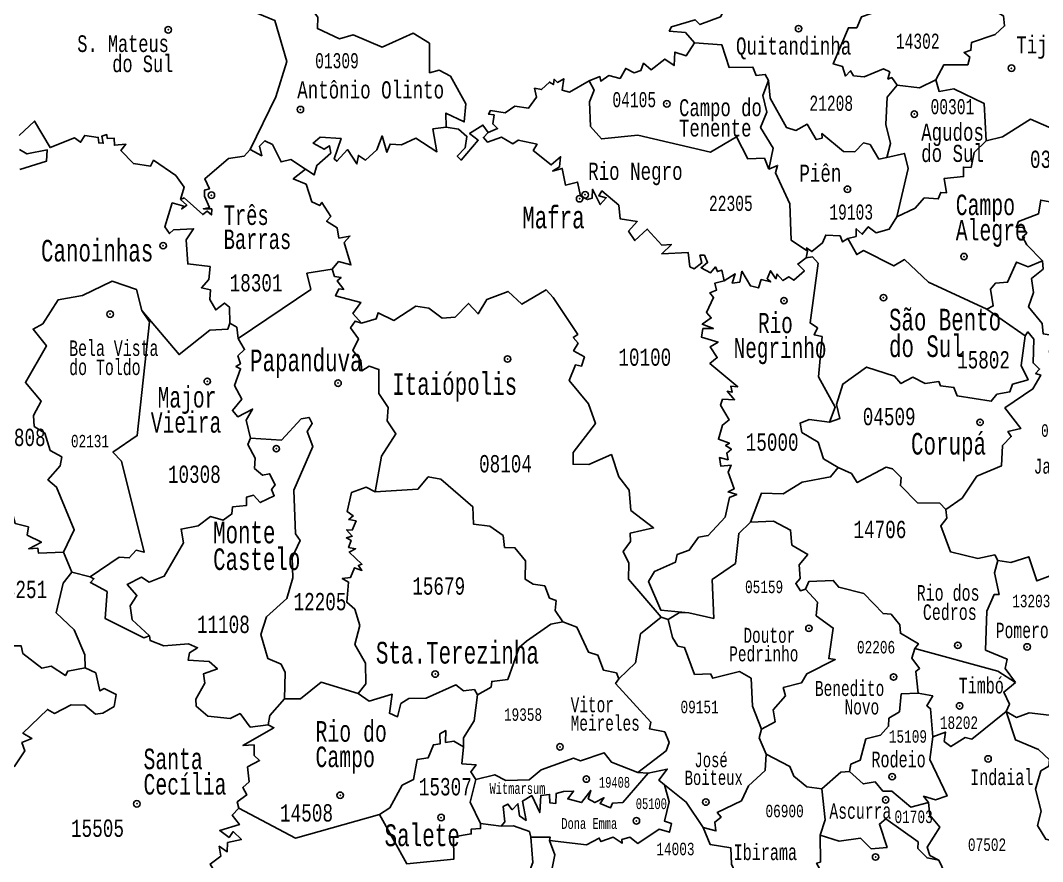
# Model space of a CAD drawing. Header units: millimetres. Extents: x 9851 to 10267, y 23387 to 23778.
# Drawn here: x 10084.85 to 10099.2, y 23454.37 to 23466.18 of the extents above; entities that cross this region are included whole.
import ezdxf
from ezdxf.enums import TextEntityAlignment as Align

# ---------------------------------------------------------------- set-up
doc = ezdxf.new("R2010")
doc.units = ezdxf.units.MM
doc.layers.add('3', color=7, linetype='Continuous')
doc.styles.add('MONOTXT', font='MONOTXT', dxfattribs={"height": 0.2})

# ---------------------------------------------------------------- blocks, each defined once
blk = doc.blocks.new('SEDE')
at = {"layer": '3', "color": 7, "linetype": 'Continuous'}
blk.add_circle((0, 0), 0.00451, dxfattribs=at)

msp = doc.modelspace()

# ---------------------------------------------------------------- linework, layer by layer
at = {"color": 7, "linetype": 'Continuous'}
for p, q in [((10095.882, 23462.851), (10095.897, 23462.946)), ((10098.956, 23461.755), (10098.418, 23462.128)), ((10085.454, 23458.716), (10085.57, 23458.436)), ((10085.57, 23458.436), (10085.828, 23458.374)), ((10093.847, 23457.804), (10093.945, 23457.773)), ((10093.515, 23455.626), (10093.664, 23455.615)), ((10091.308, 23454.911), (10091.597, 23454.869))]:
    msp.add_line(p, q, dxfattribs=at)
for points in [[(10094.315, 23465.867), (10094.186, 23466.013), (10093.959, 23466.033), (10093.991, 23466.094), (10094.323, 23466.194), (10094.388, 23466.125), (10094.678, 23466.236), (10094.734, 23466.34), (10094.996, 23466.335), (10095.071, 23466.405), (10095.294, 23466.333), (10095.565, 23466.735)], [(10088.454, 23466.563), (10088.631, 23466.622), (10088.782, 23466.557), (10089.026, 23466.228), (10089.019, 23466.069), (10089.326, 23465.926), (10089.522, 23465.982), (10089.928, 23465.809), (10090.363, 23466.003), (10090.592, 23465.862), (10090.594, 23465.449), (10090.728, 23465.485), (10090.888, 23465.399), (10091.104, 23465.013), (10091.08, 23464.759), (10090.823, 23464.883), (10090.824, 23464.685)], [(10097.703, 23465.35), (10097.815, 23465.561), (10098.15, 23465.561), (10098.18, 23465.67), (10098.098, 23465.732), (10098.194, 23465.766), (10098.204, 23465.874), (10098.533, 23465.988), (10098.667, 23466.106), (10098.65, 23466.247), (10098.579, 23466.287), (10098.678, 23466.37), (10098.682, 23466.542)], [(10088.075, 23464.371), (10088.433, 23465.111), (10088.588, 23465.608), (10088.422, 23466.181), (10088.182, 23466.279), (10088.124, 23466.4)], [(10096.789, 23466.365), (10096.791, 23466.282), (10096.657, 23466.232), (10096.59, 23466.078), (10096.474, 23466.08), (10096.261, 23465.574), (10096.39, 23465.539), (10096.435, 23465.403), (10096.501, 23465.478), (10096.546, 23465.406), (10096.693, 23465.39), (10096.968, 23465.506), (10097.053, 23465.464), (10097.029, 23465.361), (10097.082, 23465.38), (10097.157, 23465.274)], [(10092.835, 23465.336), (10092.985, 23465.395), (10092.999, 23465.329), (10093.11, 23465.41), (10093.267, 23465.369), (10093.347, 23465.51), (10093.465, 23465.449), (10093.561, 23465.481), (10093.597, 23465.582), (10093.706, 23465.492), (10093.894, 23465.642), (10094.026, 23465.549), (10094.038, 23465.739), (10094.194, 23465.685), (10094.315, 23465.867)], [(10094.315, 23465.867), (10094.695, 23465.841), (10094.801, 23465.521), (10095.132, 23465.527), (10095.177, 23465.412), (10095.307, 23465.425), (10095.353, 23465.339)], [(10091.414, 23464.61), (10091.547, 23464.664), (10091.48, 23464.731), (10091.499, 23464.858), (10091.421, 23464.866), (10091.449, 23464.919), (10091.653, 23464.888), (10091.79, 23464.982), (10091.984, 23464.954), (10092.095, 23465.108), (10092.068, 23465.232), (10092.164, 23465.212), (10092.275, 23465.319), (10092.331, 23465.282), (10092.341, 23465.358), (10092.388, 23465.314), (10092.476, 23465.364), (10092.454, 23465.206), (10092.558, 23465.176), (10092.835, 23465.336)], [(10095.358, 23464.093), (10095.419, 23464.391), (10095.24, 23464.678), (10095.328, 23464.894), (10095.273, 23465.131), (10095.353, 23465.339)], [(10095.353, 23465.339), (10095.373, 23465.094), (10095.603, 23464.68), (10095.737, 23464.64), (10095.895, 23464.725), (10096.021, 23464.51), (10096.103, 23464.531), (10096.102, 23464.594), (10096.404, 23464.342), (10096.565, 23464.339), (10096.686, 23464.464), (10096.778, 23464.44), (10096.903, 23464.237), (10097.013, 23464.259)], [(10097.157, 23465.274), (10097.47, 23465.238), (10097.703, 23465.35)], [(10097.703, 23465.35), (10097.746, 23465.188), (10097.955, 23465.224), (10098.381, 23465.017), (10098.407, 23464.495)], [(10092.835, 23465.336), (10092.906, 23465.205), (10092.84, 23465.039), (10092.854, 23464.692), (10093.006, 23464.521), (10093.516, 23464.571), (10094.539, 23464.333), (10094.904, 23464.549), (10095.061, 23464.241), (10095.294, 23464.249), (10095.358, 23464.093)], [(10097.157, 23465.274), (10097.018, 23465.104), (10096.998, 23464.723), (10097.063, 23464.454), (10097.013, 23464.259)], [(10098.407, 23464.495), (10098.638, 23464.548), (10099.029, 23464.797), (10099.362, 23464.651), (10099.508, 23464.835), (10099.618, 23464.754), (10099.686, 23464.801), (10099.76, 23464.703), (10100.064, 23464.806), (10100.071, 23464.703), (10100.202, 23464.601), (10100.285, 23464.615), (10100.335, 23464.763), (10100.684, 23464.653), (10100.914, 23464.753), (10100.961, 23464.9), (10101.065, 23464.927)], [(10084.831, 23464.57), (10085.048, 23464.771), (10085.265, 23464.398), (10085.608, 23464.534), (10085.692, 23464.473), (10085.751, 23464.569), (10085.941, 23464.541), (10085.948, 23464.463), (10086.011, 23464.46), (10085.992, 23464.559), (10086.06, 23464.582), (10086.068, 23464.527), (10086.165, 23464.53), (10086.168, 23464.43), (10086.329, 23464.444), (10086.26, 23464.358), (10086.435, 23464.173), (10086.676, 23464.139), (10086.719, 23464.221), (10087.029, 23464.006), (10087.148, 23463.844), (10087.094, 23463.671)], [(10088.853, 23464.097), (10088.972, 23464.014), (10089.012, 23464.148), (10089.205, 23464.32), (10089.186, 23464.424), (10089.111, 23464.374), (10088.958, 23464.461), (10089.057, 23464.545), (10089.35, 23464.528), (10089.255, 23464.24), (10089.293, 23464.207), (10089.44, 23464.37), (10089.572, 23464.168), (10089.595, 23464.288), (10089.694, 23464.222), (10089.852, 23464.367), (10089.926, 23464.562), (10089.995, 23464.333), (10090.038, 23464.447), (10090.201, 23464.435), (10090.401, 23464.529), (10090.697, 23464.341), (10090.641, 23464.661), (10090.824, 23464.685)], [(10090.824, 23464.685), (10090.998, 23464.658), (10091.117, 23464.556), (10091.091, 23464.394), (10090.981, 23464.278), (10091.036, 23464.22), (10091.276, 23464.502), (10091.155, 23464.595), (10091.341, 23464.715), (10091.414, 23464.61)], [(10088.075, 23464.371), (10088.237, 23464.284), (10088.205, 23464.418), (10088.281, 23464.494), (10088.386, 23464.443), (10088.508, 23464.197), (10088.645, 23464.231), (10088.853, 23464.097)], [(10091.414, 23464.61), (10091.35, 23464.542), (10091.404, 23464.476), (10091.604, 23464.546), (10091.761, 23464.451), (10091.839, 23464.503), (10092.102, 23464.446), (10092.049, 23464.359), (10092.298, 23464.156), (10092.432, 23464.27), (10092.419, 23464.126), (10092.32, 23464.068), (10092.456, 23464.106), (10092.501, 23463.871), (10092.672, 23463.915), (10092.711, 23463.72), (10092.81, 23463.668), (10092.875, 23463.686), (10092.881, 23463.813), (10092.99, 23463.599), (10093.073, 23463.693), (10092.969, 23463.723), (10093.012, 23463.789), (10093.252, 23463.588), (10093.271, 23463.397), (10093.508, 23463.36), (10093.387, 23463.226), (10093.475, 23463.093), (10093.65, 23463.253), (10093.853, 23463.029), (10093.989, 23463.038), (10093.852, 23462.907), (10094.225, 23462.925), (10094.248, 23462.725), (10094.308, 23462.698), (10094.416, 23462.779), (10094.388, 23462.887), (10094.453, 23462.887), (10094.497, 23462.784), (10094.404, 23462.711), (10094.538, 23462.64), (10094.609, 23462.723), (10094.635, 23462.658), (10094.695, 23462.679), (10094.727, 23462.528)], [(10097.154, 23463.427), (10097.409, 23463.546), (10097.538, 23463.693), (10097.734, 23463.678), (10097.771, 23463.768), (10097.852, 23463.764), (10097.817, 23463.964), (10098.09, 23463.992), (10098.088, 23464.124), (10098.195, 23464.12), (10098.238, 23464.327), (10098.407, 23464.495)], [(10084.839, 23464.09), (10085.215, 23464.208), (10085.226, 23464.366), (10084.94, 23464.309), (10084.833, 23464.371)], [(10087.094, 23463.671), (10087.146, 23463.692), (10087.408, 23463.457), (10087.469, 23463.506), (10087.531, 23463.452), (10087.535, 23463.537), (10087.417, 23463.54), (10087.504, 23463.559), (10087.432, 23463.714), (10087.435, 23463.801), (10087.501, 23463.82), (10087.436, 23463.96), (10087.768, 23464.243), (10087.988, 23464.279), (10088.075, 23464.371)], [(10097.154, 23463.427), (10097.312, 23464.107), (10097.26, 23464.316), (10097.013, 23464.259)], [(10088.853, 23464.097), (10088.68, 23463.959), (10088.86, 23463.884), (10088.942, 23463.636), (10089.05, 23463.584), (10089.081, 23463.629), (10089.206, 23463.433), (10089.148, 23463.364), (10089.294, 23463.274), (10089.32, 23463.128), (10089.474, 23463.157), (10089.394, 23463.067), (10089.489, 23462.75), (10089.315, 23462.797), (10089.224, 23462.691)], [(10095.897, 23462.946), (10095.672, 23463.098), (10095.653, 23463.609), (10095.448, 23464.043), (10095.48, 23464.147), (10095.358, 23464.093)], [(10099.197, 23462.809), (10098.978, 23463.033), (10098.916, 23463.144), (10098.978, 23463.199), (10098.922, 23463.279), (10098.83, 23463.276), (10098.86, 23463.359), (10099.143, 23463.468), (10099.174, 23463.662), (10099.354, 23463.625), (10099.433, 23463.788), (10099.858, 23463.903), (10100.017, 23464.057), (10100.181, 23464.041)], [(10087.788, 23461.931), (10087.783, 23462.16), (10087.713, 23462.216), (10087.591, 23462.12), (10087.506, 23462.266), (10087.518, 23462.399), (10087.39, 23462.431), (10087.494, 23462.548), (10087.511, 23462.727), (10087.197, 23462.766), (10087.176, 23463.103), (10087.279, 23463.259), (10086.998, 23463.244), (10086.94, 23463.19), (10086.875, 23463.285), (10086.98, 23463.622), (10087.142, 23463.576), (10087.114, 23463.537), (10087.183, 23463.588), (10087.094, 23463.671)], [(10096.466, 23463.122), (10096.581, 23463.151), (10096.583, 23463.258), (10096.669, 23463.182), (10096.753, 23463.286), (10096.863, 23463.201), (10097.047, 23463.252), (10097.154, 23463.427)], [(10095.897, 23462.946), (10095.887, 23462.992), (10095.962, 23462.938), (10096.11, 23463.061), (10096.156, 23463.17), (10096.356, 23463.161), (10096.391, 23463.074), (10096.466, 23463.122)], [(10096.466, 23463.122), (10096.59, 23462.895), (10096.686, 23462.953), (10097.111, 23462.737), (10097.263, 23462.827), (10097.596, 23462.51), (10098.418, 23462.128)], [(10094.727, 23462.528), (10094.885, 23462.625), (10094.842, 23462.493), (10094.948, 23462.51), (10094.978, 23462.661), (10095.098, 23462.456), (10095.212, 23462.428), (10095.25, 23462.545), (10095.384, 23462.512), (10095.333, 23462.556), (10095.38, 23462.669), (10095.456, 23462.557), (10095.473, 23462.623), (10095.554, 23462.531), (10095.637, 23462.586), (10095.709, 23462.535), (10095.856, 23462.669), (10095.762, 23462.762), (10095.882, 23462.851)], [(10095.882, 23462.851), (10095.971, 23462.863), (10096.05, 23462.775), (10095.936, 23461.936), (10096.041, 23461.866), (10095.994, 23461.769), (10096.105, 23461.744), (10096.055, 23461.178), (10096.288, 23460.753), (10096.207, 23460.543)], [(10098.418, 23462.128), (10098.507, 23462.175), (10098.467, 23462.412), (10098.538, 23462.494), (10098.708, 23462.507), (10098.833, 23462.791), (10098.996, 23462.725), (10099.197, 23462.809)], [(10099.197, 23462.809), (10099.206, 23462.693), (10099.045, 23462.562), (10099.072, 23462.362), (10099.003, 23462.162), (10099.192, 23461.928), (10099.206, 23461.785), (10099.321, 23461.763), (10099.297, 23461.525), (10099.645, 23461.09)], [(10087.907, 23461.718), (10088.924, 23462.408), (10088.87, 23462.634), (10089.224, 23462.691)], [(10089.224, 23462.691), (10089.26, 23462.59), (10089.351, 23462.573), (10089.297, 23462.529), (10089.388, 23462.406), (10089.32, 23462.414), (10089.273, 23462.318), (10089.626, 23462.225), (10089.517, 23462.068), (10089.637, 23461.933)], [(10085.454, 23458.716), (10085.603, 23459.034), (10085.357, 23459.631), (10085.234, 23459.736), (10085.408, 23459.928), (10085.432, 23460.056), (10085.268, 23460.146), (10085.192, 23460.39), (10085.04, 23460.484), (10085.03, 23460.635), (10085.14, 23460.837), (10084.918, 23461.101), (10085.213, 23461.614), (10085.027, 23461.849), (10085.162, 23461.926), (10085.38, 23462.261), (10085.72, 23462.321), (10086.137, 23462.522), (10086.477, 23462.407), (10086.551, 23462.109)], [(10094.727, 23462.528), (10094.598, 23462.493), (10094.621, 23462.395), (10094.53, 23462.36), (10094.581, 23462.292), (10094.483, 23462.084), (10094.547, 23462.006), (10094.422, 23461.917), (10094.578, 23461.858), (10094.43, 23461.857), (10094.413, 23461.736), (10094.644, 23461.668), (10094.532, 23461.6), (10094.633, 23461.45), (10094.529, 23461.368), (10094.92, 23461.041), (10094.823, 23461.049), (10094.84, 23460.963), (10094.773, 23460.978), (10094.875, 23460.857), (10094.706, 23460.864), (10094.679, 23460.781), (10094.799, 23460.575), (10094.707, 23460.503), (10094.648, 23460.303), (10094.804, 23460.247), (10094.749, 23460.215), (10094.83, 23460.164), (10094.766, 23460.109), (10094.785, 23460.015), (10094.664, 23460.045), (10094.684, 23459.925), (10094.826, 23459.941), (10094.787, 23459.843), (10094.869, 23459.605), (10094.785, 23459.563), (10094.905, 23459.527), (10094.806, 23459.486), (10094.743, 23459.209), (10094.505, 23458.951), (10094.369, 23458.927), (10094.24, 23458.748), (10094.071, 23458.686), (10094.045, 23458.577), (10093.749, 23458.445), (10093.668, 23458.308), (10093.838, 23457.905), (10094.231, 23457.866)], [(10089.637, 23461.933), (10089.844, 23461.995), (10089.871, 23462.08), (10090.093, 23461.972), (10090.401, 23462.17), (10090.581, 23462.145), (10090.772, 23462.003), (10090.95, 23462.018), (10091.139, 23462.211), (10091.275, 23462.063), (10091.399, 23462.266), (10091.695, 23462.378), (10091.889, 23462.199), (10092.228, 23462.4), (10092.327, 23462.292), (10092.674, 23461.776), (10092.611, 23461.73), (10092.679, 23461.653), (10092.615, 23461.546), (10092.767, 23461.459), (10092.728, 23461.33), (10092.641, 23461.346), (10092.555, 23461.13), (10092.826, 23460.801), (10092.922, 23460.525), (10092.608, 23460.117), (10092.607, 23459.952), (10092.828, 23459.947), (10093.147, 23460.088), (10093.252, 23459.778), (10093.394, 23459.59), (10093.419, 23459.305), (10093.738, 23459.058), (10093.408, 23458.984), (10093.414, 23458.869), (10093.312, 23458.727), (10093.391, 23458.562), (10093.387, 23458.338), (10093.847, 23457.804)], [(10086.551, 23462.109), (10086.66, 23461.951), (10086.489, 23460.355), (10086.146, 23460.121), (10086.266, 23459.995), (10086.585, 23458.716), (10086.475, 23458.744), (10086.376, 23458.638), (10086.234, 23458.649), (10085.828, 23458.374)], [(10086.551, 23462.109), (10087.077, 23461.491), (10087.508, 23461.834), (10087.76, 23461.847), (10087.788, 23461.931)], [(10087.788, 23461.931), (10087.887, 23461.876), (10087.907, 23461.718)], [(10089.831, 23459.563), (10089.92, 23460.067), (10090.12, 23460.381), (10089.999, 23460.564), (10090.013, 23460.751), (10089.879, 23460.944), (10089.882, 23461.283), (10089.743, 23461.329), (10089.643, 23461.263), (10089.63, 23461.41), (10089.516, 23461.548), (10089.595, 23461.711), (10089.483, 23461.868), (10089.547, 23461.963), (10089.637, 23461.933)], [(10098.956, 23461.755), (10098.897, 23461.337), (10098.997, 23461.139), (10098.779, 23461.076), (10098.739, 23460.969), (10098.558, 23460.937), (10098.479, 23460.838), (10098.003, 23460.913), (10097.955, 23461.031), (10097.765, 23461.055), (10097.745, 23461.114), (10097.552, 23461.088), (10097.378, 23461.173), (10097.21, 23461.086), (10097.123, 23461.188), (10096.73, 23461.317), (10096.394, 23461.078), (10096.308, 23460.789), (10096.354, 23460.595), (10096.207, 23460.543)], [(10097.841, 23459.318), (10098.072, 23459.478), (10098.279, 23459.783), (10098.622, 23459.929), (10098.635, 23460.215), (10098.76, 23460.341), (10098.713, 23460.412), (10098.894, 23460.454), (10098.672, 23460.743), (10099.064, 23461.01), (10099.174, 23461.205), (10099.101, 23461.228), (10099.157, 23461.288), (10099.067, 23461.376), (10099.075, 23461.71), (10098.994, 23461.811), (10098.956, 23461.755)], [(10087.907, 23461.718), (10087.995, 23461.563), (10087.903, 23461.473), (10087.936, 23461.363), (10087.873, 23461.326), (10087.94, 23461.294), (10087.855, 23461.056), (10087.956, 23460.866), (10087.825, 23460.705), (10087.899, 23460.619), (10088.107, 23460.726), (10088.016, 23460.57), (10088.078, 23460.321)], [(10088.078, 23460.321), (10088.513, 23460.289), (10088.79, 23460.589), (10088.901, 23460.611), (10088.946, 23460.526), (10088.874, 23460.414), (10088.952, 23460.202), (10088.687, 23459.59), (10088.711, 23458.975), (10088.775, 23458.881), (10088.665, 23458.641), (10088.675, 23458.357), (10088.588, 23458.068), (10088.303, 23457.808), (10088.223, 23457.561), (10088.32, 23457.223), (10088.508, 23457.148), (10088.565, 23457.028), (10088.555, 23456.658)], [(10096.331, 23459.908), (10096.125, 23460.029), (10096.051, 23460.262), (10095.821, 23460.4), (10095.795, 23460.531), (10095.923, 23460.581), (10096.207, 23460.543)], [(10088.078, 23460.321), (10088.041, 23460.23), (10088.145, 23460.037), (10088.135, 23459.895), (10088.249, 23459.797), (10088.347, 23459.82), (10088.427, 23459.664), (10088.375, 23459.596), (10088.412, 23459.51), (10088.216, 23459.414), (10088.119, 23459.517), (10088.022, 23459.489), (10088.024, 23459.375), (10087.827, 23459.353), (10087.817, 23459.256), (10087.697, 23459.167), (10087.515, 23459.218), (10087.345, 23459.086), (10087.105, 23459.043), (10087.137, 23458.85), (10086.867, 23458.382), (10086.655, 23458.298), (10086.548, 23458.367), (10086.346, 23458.263), (10086.484, 23458.108), (10086.387, 23457.965), (10086.418, 23457.767), (10086.662, 23457.544)], [(10083.666, 23459.922), (10083.774, 23459.804), (10084.063, 23459.821), (10084.201, 23459.665), (10084.307, 23459.678), (10084.44, 23459.56), (10084.452, 23459.463), (10084.705, 23459.377), (10084.776, 23459.121), (10084.96, 23459.072), (10084.945, 23458.959), (10085.143, 23458.857), (10084.964, 23458.766), (10085.095, 23458.773), (10085.102, 23458.705), (10085.454, 23458.716)], [(10095.101, 23459.139), (10095.255, 23459.547), (10095.558, 23459.539), (10095.826, 23459.702), (10096.223, 23459.774), (10096.331, 23459.908)], [(10096.331, 23459.908), (10096.517, 23459.824), (10096.598, 23459.695), (10097.002, 23459.912), (10097.094, 23459.886), (10097.214, 23459.766), (10097.203, 23459.652), (10097.444, 23459.411), (10097.755, 23459.407), (10097.841, 23459.318)], [(10089.831, 23459.563), (10090.43, 23459.604), (10090.574, 23459.776), (10090.753, 23459.742), (10091.199, 23459.356), (10091.208, 23459.113), (10091.441, 23459.083), (10091.628, 23458.95), (10091.645, 23458.784), (10091.792, 23458.78), (10091.942, 23458.597), (10091.937, 23458.337), (10092.047, 23458.269), (10092.209, 23458.245), (10092.279, 23458.074), (10092.369, 23458.039), (10092.356, 23457.9), (10092.462, 23457.738)], [(10089.831, 23459.563), (10089.705, 23459.629), (10089.499, 23459.557), (10089.436, 23459.288), (10089.522, 23459.226), (10089.457, 23459.175), (10089.56, 23459.157), (10089.504, 23459.028), (10089.428, 23459.034), (10089.508, 23458.945), (10089.426, 23458.919), (10089.49, 23458.883), (10089.456, 23458.785), (10089.554, 23458.767), (10089.465, 23458.719), (10089.642, 23458.549), (10089.595, 23458.533), (10089.642, 23458.463), (10089.54, 23458.5), (10089.483, 23458.364), (10089.367, 23458.348), (10089.455, 23458.297), (10089.43, 23458.016), (10089.544, 23457.916), (10089.614, 23457.69), (10089.545, 23457.422), (10089.692, 23457.162), (10089.697, 23456.87), (10089.591, 23456.733)], [(10098.574, 23458.601), (10098.528, 23458.679), (10098.291, 23458.63), (10097.905, 23458.725), (10097.771, 23459.086), (10097.856, 23459.196), (10097.841, 23459.318)], [(10094.231, 23457.866), (10094.583, 23457.787), (10094.56, 23458.334), (10094.889, 23458.56), (10094.933, 23458.982), (10095.101, 23459.139)], [(10095.101, 23459.139), (10095.423, 23459.154), (10095.662, 23459.029), (10095.68, 23458.818), (10095.903, 23458.684), (10095.783, 23458.538), (10095.796, 23458.348), (10095.734, 23458.276), (10095.803, 23458.175), (10095.873, 23458.199)], [(10098.82, 23456.89), (10098.674, 23457.087), (10098.703, 23457.214), (10098.399, 23457.344), (10098.418, 23457.891), (10098.518, 23458.122), (10098.589, 23458.124), (10098.524, 23458.43), (10098.574, 23458.601)], [(10098.574, 23458.601), (10098.755, 23458.574), (10099.005, 23458.654), (10099.12, 23458.314), (10099.455, 23458.444)], [(10082.661, 23458.269), (10082.806, 23458.422), (10082.845, 23458.253), (10082.973, 23458.152), (10083.378, 23458.127), (10083.584, 23458.29), (10083.599, 23458.376), (10083.71, 23458.19), (10083.995, 23458.176), (10084.027, 23458.085), (10084.166, 23458.028), (10084.262, 23457.825), (10084.23, 23457.679), (10084.381, 23457.669), (10084.735, 23457.402), (10084.859, 23457.401), (10084.883, 23457.294), (10085.149, 23457.091), (10085.28, 23457.117), (10085.479, 23456.985), (10085.512, 23457.048), (10085.755, 23457.094)], [(10085.755, 23457.094), (10085.754, 23457.275), (10085.605, 23457.629), (10085.352, 23457.866), (10085.45, 23458.284), (10085.57, 23458.436)], [(10085.828, 23458.374), (10085.879, 23458.346), (10085.832, 23458.292), (10086.064, 23458.165), (10086.039, 23457.785), (10086.582, 23457.515), (10086.662, 23457.544)], [(10095.873, 23458.199), (10095.92, 23458.308), (10096.261, 23458.322), (10096.337, 23458.225), (10096.688, 23458.137), (10096.961, 23457.857), (10097.072, 23457.847), (10097.198, 23457.7), (10097.205, 23457.58), (10097.456, 23457.432), (10097.406, 23457.365)], [(10099.455, 23458.444), (10099.424, 23458.268), (10099.53, 23457.943), (10099.448, 23457.888), (10099.437, 23457.714), (10099.548, 23457.696), (10099.559, 23457.577), (10099.653, 23457.575), (10099.616, 23457.451), (10099.698, 23457.382), (10099.48, 23457.266), (10099.559, 23456.874), (10099.477, 23456.724), (10099.475, 23456.472), (10099.61, 23456.394), (10099.011, 23456.461), (10098.832, 23456.399), (10098.687, 23456.48)], [(10095.873, 23458.199), (10096.041, 23458.015), (10096.023, 23457.825), (10096.26, 23457.653), (10096.198, 23457.225), (10096.29, 23457.209), (10095.892, 23457.011), (10095.817, 23456.886), (10095.559, 23456.82), (10095.592, 23456.7), (10095.418, 23456.503), (10095.443, 23456.336), (10095.254, 23456.235)], [(10091.264, 23456.717), (10091.458, 23456.824), (10091.466, 23456.904), (10091.691, 23456.932), (10091.852, 23457.38), (10091.954, 23457.47), (10092.295, 23457.706), (10092.462, 23457.738)], [(10092.462, 23457.738), (10092.661, 23457.667), (10092.823, 23457.316), (10092.956, 23457.273), (10093.033, 23457.063), (10093.217, 23457.025), (10093.252, 23456.939)], [(10093.252, 23456.939), (10093.483, 23457.166), (10093.555, 23457.572), (10093.847, 23457.804)], [(10094.231, 23457.866), (10094.1, 23457.873), (10093.945, 23457.773)], [(10093.945, 23457.773), (10094.005, 23457.521), (10094.081, 23457.399), (10094.174, 23457.379), (10094.313, 23457.003), (10094.537, 23457.012), (10094.568, 23456.948), (10094.945, 23457.041), (10095.11, 23456.948), (10095.128, 23456.556), (10095.254, 23456.235)], [(10086.662, 23457.544), (10086.671, 23457.477), (10086.863, 23457.401), (10087.207, 23457.431), (10087.336, 23457.376), (10087.224, 23457.306), (10087.205, 23457.2), (10087.499, 23457.183), (10087.613, 23457.079), (10087.417, 23457.01), (10087.436, 23456.88), (10087.313, 23456.653), (10087.317, 23456.554), (10087.479, 23456.417), (10087.795, 23456.381), (10087.932, 23456.451), (10088.075, 23456.259), (10088.327, 23456.295)], [(10097.406, 23457.365), (10097.362, 23457.231), (10097.472, 23457.087), (10097.419, 23457.044), (10097.451, 23456.74)], [(10097.406, 23457.365), (10098.57, 23457.047), (10098.82, 23456.89)], [(10084.76, 23455.704), (10084.911, 23455.928), (10084.87, 23456.045), (10085.01, 23456.101), (10084.882, 23456.178), (10085.228, 23456.51), (10085.328, 23456.454), (10085.562, 23456.576), (10085.752, 23456.571), (10085.901, 23456.443), (10086.003, 23456.456), (10086.163, 23456.553), (10086.191, 23456.72), (10086.023, 23456.804), (10085.965, 23456.77), (10085.907, 23457.024), (10085.755, 23457.094)], [(10089.591, 23456.733), (10089.071, 23456.891), (10088.783, 23456.659), (10088.555, 23456.658)], [(10093.252, 23456.939), (10093.204, 23456.873), (10093.7, 23456.333), (10093.679, 23456.238), (10093.896, 23456.194), (10093.955, 23456.048), (10093.917, 23455.93), (10093.515, 23455.626)], [(10098.687, 23456.48), (10098.735, 23456.583), (10098.655, 23456.754), (10098.82, 23456.89)], [(10091.264, 23456.717), (10091.222, 23456.788), (10091.07, 23456.77), (10090.96, 23456.854), (10090.544, 23456.67), (10090.3, 23456.663), (10090.19, 23456.593), (10090.143, 23456.408), (10090.029, 23456.456), (10090.069, 23456.723), (10089.743, 23456.626), (10089.591, 23456.733)], [(10097.451, 23456.74), (10097.216, 23456.727), (10097.189, 23456.478), (10097.042, 23456.386), (10097.037, 23456.274), (10096.924, 23456.15), (10096.72, 23456.097), (10096.637, 23455.796), (10096.51, 23455.742), (10096.487, 23455.638)], [(10097.659, 23456.124), (10097.627, 23456.52), (10097.574, 23456.561), (10097.659, 23456.7), (10097.451, 23456.74)], [(10088.555, 23456.658), (10088.352, 23456.427), (10088.327, 23456.295)], [(10091.07, 23455.987), (10091.07, 23456.113), (10091.22, 23456.351), (10091.264, 23456.717)], [(10098.687, 23456.48), (10098.207, 23456.093), (10098.112, 23456.115), (10097.912, 23455.989), (10097.817, 23456.061), (10097.835, 23456.192), (10097.659, 23456.124)], [(10099.2, 23453.608), (10099.187, 23453.823), (10099.335, 23453.876), (10099.435, 23454.127), (10099.379, 23454.335), (10099.468, 23454.477), (10099.385, 23454.651), (10099.245, 23454.687), (10099.127, 23454.883), (10099.178, 23455.082), (10099.1, 23455.39), (10099.175, 23455.648), (10099.288, 23455.716), (10099.299, 23455.802), (10099.141, 23455.949), (10098.818, 23456.084), (10098.687, 23456.48)], [(10088.327, 23456.295), (10088.408, 23456.253), (10087.972, 23456.005), (10088.13, 23456.011), (10088.132, 23455.863), (10088.206, 23455.794), (10088.037, 23455.703), (10088.059, 23455.493), (10087.969, 23455.415), (10088.025, 23455.309), (10087.892, 23455.214), (10087.915, 23455.124)], [(10091.07, 23455.987), (10090.933, 23456.066), (10090.818, 23456.047), (10090.819, 23456.213), (10090.737, 23456.167), (10090.744, 23456.029), (10090.648, 23456.015), (10090.575, 23455.831), (10090.418, 23455.807), (10090.368, 23455.526), (10090.209, 23455.446), (10090.037, 23455.129), (10089.891, 23455.036)], [(10095.254, 23456.235), (10095.22, 23456.111), (10095.317, 23455.883)], [(10097.597, 23455.205), (10097.53, 23455.291), (10097.697, 23455.242), (10097.859, 23455.295), (10097.618, 23455.808), (10097.659, 23456.124)], [(10091.242, 23455.526), (10091.172, 23455.632), (10091.246, 23455.734), (10091.046, 23455.747), (10091.07, 23455.987)], [(10091.242, 23455.526), (10091.507, 23455.593), (10091.662, 23455.513), (10091.989, 23455.523), (10092.162, 23455.661), (10092.612, 23455.824), (10092.714, 23455.79), (10093.045, 23455.902), (10093.147, 23455.772), (10093.515, 23455.626)], [(10095.317, 23455.883), (10095.303, 23455.652), (10095.072, 23455.436), (10094.972, 23455.225), (10094.632, 23455.063), (10094.685, 23455), (10094.596, 23454.928), (10094.614, 23454.805), (10094.433, 23454.854)], [(10095.317, 23455.883), (10095.652, 23455.711), (10095.707, 23455.571), (10095.89, 23455.423), (10096.102, 23455.397)], [(10093.664, 23455.615), (10093.307, 23455.205), (10093.16, 23455.193), (10093.135, 23455.131), (10092.987, 23455.189), (10093.041, 23455.27), (10092.913, 23455.203), (10092.821, 23455.256), (10092.856, 23455.374), (10092.725, 23455.202), (10092.534, 23455.253), (10092.615, 23455.364), (10092.474, 23455.359), (10092.372, 23455.331), (10092.364, 23455.191), (10092.28, 23455.201), (10092.279, 23455.318), (10092.154, 23455.302), (10092.14, 23455.063), (10092.028, 23455.3), (10091.9, 23455.223), (10091.948, 23454.953), (10091.857, 23455.016), (10091.833, 23455.187), (10091.754, 23455.101), (10091.694, 23455.182), (10091.628, 23455.148), (10091.651, 23454.932), (10091.597, 23454.869)], [(10093.664, 23455.615), (10093.93, 23455.672), (10093.813, 23455.517), (10093.89, 23455.451)], [(10096.102, 23455.397), (10096.368, 23455.63), (10096.487, 23455.638)], [(10096.487, 23455.638), (10096.682, 23455.464), (10096.851, 23455.493), (10096.957, 23455.362), (10097.084, 23455.363), (10097.351, 23455.139), (10097.597, 23455.205)], [(10091.308, 23454.911), (10091.163, 23455.208), (10091.242, 23455.526)], [(10093.89, 23455.451), (10093.959, 23455.211), (10093.89, 23454.942), (10093.991, 23454.908), (10093.96, 23454.785), (10093.818, 23454.827), (10093.516, 23454.628), (10093.407, 23454.715), (10093.293, 23454.686), (10093.296, 23454.632), (10093.173, 23454.716), (10092.999, 23454.655), (10092.975, 23454.705), (10092.798, 23454.608), (10092.276, 23454.671)], [(10094.433, 23454.854), (10094.197, 23455.21), (10093.89, 23455.451)], [(10096.078, 23454.746), (10096.149, 23454.96), (10096.102, 23455.397)], [(10097.597, 23455.205), (10097.618, 23455.027), (10097.756, 23454.858), (10097.581, 23454.578), (10097.615, 23454.461), (10097.745, 23454.395)], [(10087.915, 23455.124), (10087.823, 23455.025), (10087.924, 23454.894), (10087.646, 23454.809), (10087.779, 23454.714), (10087.836, 23454.796), (10087.95, 23454.682), (10087.757, 23454.64), (10087.753, 23454.512), (10087.64, 23454.589), (10087.66, 23454.448), (10087.511, 23454.34), (10087.571, 23454.238), (10087.412, 23454.201), (10087.645, 23454.151), (10087.596, 23454.038)], [(10087.915, 23455.124), (10088.71, 23454.704), (10089.891, 23455.036)], [(10089.891, 23455.036), (10090.274, 23454.342), (10090.934, 23454.41), (10090.93, 23454.722), (10091.177, 23454.763), (10091.175, 23454.829), (10091.308, 23454.839), (10091.308, 23454.911)], [(10091.597, 23454.869), (10091.77, 23454.878), (10091.994, 23454.795), (10092.017, 23454.718)], [(10097.745, 23454.395), (10097.578, 23454.425), (10097.448, 23454.559), (10097.453, 23454.65), (10096.998, 23454.976), (10096.908, 23454.9), (10097.016, 23454.572), (10096.795, 23454.552), (10096.645, 23454.701), (10096.342, 23454.662), (10096.078, 23454.746)], [(10091.392, 23452.642), (10091.602, 23453.349), (10091.665, 23453.286), (10091.669, 23453.393), (10091.746, 23453.43), (10091.737, 23453.293), (10091.875, 23453.36), (10091.794, 23453.704), (10092.045, 23454.363), (10092.017, 23454.718)], [(10092.017, 23454.718), (10092.284, 23454.718), (10092.276, 23454.671)], [(10094.433, 23454.854), (10094.532, 23454.615), (10094.823, 23454.566), (10094.832, 23454.34), (10094.983, 23454.012), (10094.9, 23453.929)], [(10095.798, 23454.006), (10096.171, 23453.8), (10096.192, 23453.969), (10096.044, 23454.129), (10096.1, 23454.216), (10096.026, 23454.351), (10096.08, 23454.367), (10096.078, 23454.746)], [(10092.276, 23454.671), (10092.351, 23454.47), (10092.296, 23454.187), (10092.408, 23453.917), (10092.421, 23453.661), (10092.69, 23453.629), (10092.733, 23453.521), (10092.905, 23453.493), (10092.962, 23453.415), (10093.112, 23453.477), (10093.297, 23453.446), (10093.321, 23453.352), (10093.422, 23453.319)], [(10097.745, 23454.395), (10097.826, 23454.214), (10098.078, 23454.239), (10098.111, 23454.141), (10098.04, 23454.005), (10098.223, 23453.914), (10098.278, 23453.509), (10098.55, 23453.161)]]:
    msp.add_lwpolyline(points, dxfattribs=at)
for p in [(10095.774, 23466.068), (10086.924, 23466.052), (10098.763, 23465.513), (10088.78, 23464.932), (10093.924, 23465.013), (10097.399, 23464.868), (10096.46, 23463.813), (10087.53, 23463.73), (10092.699, 23463.68), (10092.777, 23463.735), (10086.852, 23463.021), (10098.097, 23462.868), (10095.569, 23462.249), (10096.966, 23462.291), (10086.108, 23462.06), (10091.688, 23461.43), (10087.472, 23461.116), (10089.308, 23461.091), (10098.322, 23460.541), (10088.441, 23460.171), (10095.919, 23457.649), (10098.01, 23457.41), (10098.983, 23457.388), (10090.672, 23457.007), (10097.108, 23456.966), (10098.035, 23456.56), (10092.424, 23455.985), (10098.435, 23455.816), (10092.794, 23455.532), (10097.088, 23455.566), (10089.338, 23455.305), (10086.483, 23455.185), (10094.472, 23455.21), (10096.997, 23455.241), (10090.755, 23454.993), (10093.497, 23454.946), (10096.855, 23454.438)]:
    msp.add_point(p, dxfattribs=at)

# ---------------------------------------------------------------- block references
for p, xscale, yscale, zscale, rotation in [((10086.924, 23466.052), 10.0000176340506, 10.0000176340506, 10, 358.6639900686781), ((10095.774, 23466.068), 10, 10, 10, 359.0250489179367), ((10098.763, 23465.513), 10.00001852266411, 10.00001852266411, 10, 359.1363220205521), ((10093.924, 23465.013), 10.00001626762828, 10.00001626762828, 10, 358.9313868916588), ((10088.78, 23464.932), 9.999982710479536, 9.999982710479536, 10, 358.7194953512663), ((10097.399, 23464.868), 10.00001302358069, 10.00001302358069, 10, 359.0701459527252), ((10087.53, 23463.73), 10, 10, 10, 358.6453063757353), ((10092.777, 23463.735), 10.00001753029228, 10.00001753029228, 10, 358.8617381972983), ((10096.46, 23463.813), 10, 10, 10, 359.0138401922148), ((10092.699, 23463.68), 9.999985801772132, 9.999985801772132, 10, 358.8574648580195), ((10086.852, 23463.021), 9.999988092810522, 9.999988092810522, 10, 358.6039379195919), ((10098.097, 23462.868), 9.999983141235255, 9.999983141235255, 10, 359.0642726822036), ((10096.966, 23462.291), 10, 10, 10, 359.0079713629593), ((10095.569, 23462.249), 10, 10, 10, 358.9497981852268), ((10086.108, 23462.06), 10.00001665555649, 10.00001665555649, 10, 358.5543010479698), ((10091.688, 23461.43), 10, 10, 10, 358.7747399297589), ((10087.472, 23461.116), 9.999987094580948, 9.999987094580948, 10, 358.5932623846189), ((10089.308, 23461.091), 10, 10, 10, 358.6693247145923), ((10098.322, 23460.541), 9.999981265989469, 9.999981265989469, 10, 359.0327851491283), ((10088.441, 23460.171), 9.999984936574597, 9.999984936574597, 10, 358.6156803605809), ((10095.919, 23457.649), 10, 10, 10, 358.881483158341), ((10098.01, 23457.41), 10, 10, 10, 358.9644748650555), ((10098.983, 23457.388), 10.00001843712043, 10.00001843712043, 10, 359.0047701921324), ((10090.672, 23457.007), 9.999985667764102, 9.999985667764102, 10, 358.649040603119), ((10097.108, 23456.966), 10.00001076615835, 10.00001076615835, 10, 358.9188442884374), ((10098.035, 23456.56), 10, 10, 10, 358.950331704935), ((10092.424, 23455.985), 10, 10, 10, 358.7034851017741), ((10098.435, 23455.816), 10, 10, 10, 358.9537995874715), ((10097.088, 23455.566), 10, 10, 10, 358.8924252694119), ((10092.794, 23455.532), 10.00001716903552, 10.00001716903552, 10, 358.7106930094138), ((10089.338, 23455.305), 10, 10, 10, 358.5593687268321), ((10086.483, 23455.185), 10, 10, 10, 358.4349964976184), ((10094.472, 23455.21), 10, 10, 10, 358.775540160761), ((10096.997, 23455.241), 10, 10, 10, 358.8828169288479), ((10090.755, 23454.993), 9.999999999999998, 9.999999999999998, 9.999999999999998, 358.6138132713053), ((10093.497, 23454.946), 10, 10, 10, 358.7293706319053), ((10096.855, 23454.438), 10.00001660535785, 10.00001660535785, 10, 358.8620049489243)]:
    msp.add_blockref('SEDE', p, dxfattribs=dict(at, xscale=xscale, yscale=yscale, zscale=zscale, rotation=rotation))

# ---------------------------------------------------------------- texts
at = {"color": 7, "linetype": 'Continuous', "style": 'MONOTXT'}
for s, height, rotation, width, p in [('S. Mateus ', 0.2338, 359.9981, 0.705889, (10087.075, 23465.974)), ('do Sul', 0.2338, 359.9981, 0.705889, (10086.995, 23465.692)), ('Major ', 0.286, 359.9985, 0.66667, (10087.765, 23461.035)), ('Vieira', 0.286, 359.9985, 0.66667, (10087.669, 23460.682)), ('Jaragu%%225 ', 0.20895, 359.9981, 0.666671, (10100.041, 23460.029)), ('Doutor ', 0.2105, 359.998, 0.666675, (10095.85, 23457.656)), ('Pedrinho', 0.2105, 359.998, 0.666675, (10095.772, 23457.396)), ('Benedito ', 0.2108, 359.998, 0.666667, (10097.099, 23456.91)), ('Novo', 0.2108, 359.998, 0.666667, (10096.906, 23456.65))]:
    msp.add_text(s, height=height, rotation=rotation, dxfattribs=dict(at, width=width)).set_placement(p, align=Align.TOP_RIGHT)
for s, height, width, p in [('Quitandinha', 0.24089, 0.705888, (10095.705, 23465.945)), ('Indaial', 0.22, 0.666675, (10098.627, 23455.668))]:
    msp.add_text(s, height=height, dxfattribs=dict(at, width=width)).set_placement(p, align=Align.TOP_CENTER)
for s, height, width, p in [('14302', 0.2126, 0.666662, (10097.447, 23465.892)), ('21208', 0.2127, 0.666662, (10096.233, 23465.021)), ('03303', 0.242, 0.705888, (10099.393, 23464.234)), ('22305', 0.213, 0.666667, (10094.823, 23463.615)), ('19103', 0.213, 0.666662, (10096.513, 23463.493)), ('18301', 0.2424, 0.70589, (10088.157, 23462.5)), ('15802', 0.2426, 0.705886, (10098.371, 23461.419)), ('04509', 0.2428, 0.705882, (10097.046, 23460.622)), ('08906', 0.1748, 0.705877, (10099.446, 23460.426)), ('03808', 0.2429, 0.705881, (10084.831, 23460.33)), ('15000', 0.2429, 0.705884, (10095.403, 23460.264)), ('08104', 0.2429, 0.705885, (10091.659, 23459.96)), ('10308', 0.243, 0.705883, (10087.29, 23459.812)), ('14706', 0.2431, 0.705885, (10096.916, 23459.037)), ('18251', 0.2433, 0.705888, (10084.852, 23458.195)), ('12205', 0.2434, 0.705883, (10089.054, 23458.024)), ('13203', 0.1752, 0.705885, (10099.041, 23458.032)), ('02206', 0.1753, 0.705879, (10096.862, 23457.384)), ('09151', 0.1754, 0.705892, (10094.384, 23456.545)), ('19358', 0.1755, 0.705877, (10091.905, 23456.438)), ('18202', 0.1755, 0.70588, (10098.026, 23456.324)), ('15307', 0.2439, 0.705878, (10090.814, 23455.425)), ('06900', 0.1757, 0.705889, (10095.578, 23455.084)), ('14003', 0.1757, 0.705886, (10094.045, 23454.551))]:
    msp.add_text(s, height=height, dxfattribs=dict(at, width=width)).set_placement(p, align=Align.MIDDLE)
for s, height, width, p in [('Tijucas do Sul', 0.24093, 0.705878, (10098.83, 23465.72)), ('Ant%%244nio Olinto', 0.24108, 0.705878, (10088.735, 23465.088)), ('Rio Negro', 0.2413, 0.70589, (10092.819, 23463.945)), ('02131', 0.1745, 0.7069, (10085.558, 23460.19)), ('Timb%%243', 0.2198, 0.666675, (10098.022, 23456.735)), ('Witmarsum', 0.151, 0.666673, (10091.435, 23455.325)), ('05100', 0.1511, 0.666661, (10093.489, 23455.111)), ('Dona Emma', 0.1511, 0.666654, (10092.443, 23454.833))]:
    msp.add_text(s, height=height, dxfattribs=dict(at, width=width)).set_placement(p)
for s, height, rotation, width, p in [('01309', 0.2126, 360, 0.666671, (10089.293, 23465.618)), ('04105', 0.2127, 0, 0.666675, (10093.467, 23465.071)), ('00301', 0.2127, 0, 0.666671, (10097.934, 23464.973)), ('10100', 0.2426, 0, 0.705882, (10093.615, 23461.456)), ('15679', 0.2433, 0, 0.70588, (10090.721, 23458.243)), ('05159', 0.1752, 360, 0.705886, (10095.29, 23458.231)), ('11108', 0.2434, 0, 0.705884, (10087.698, 23457.705)), ('15109', 0.1755, 360, 0.705883, (10097.309, 23456.131)), ('14508', 0.244, 0, 0.705884, (10088.865, 23455.058)), ('01703', 0.1757, 360, 0.705876, (10097.389, 23455.003)), ('15505', 0.244, 0, 0.705884, (10085.93, 23454.843)), ('07502', 0.1757, 360, 0.705879, (10098.42, 23454.611))]:
    msp.add_text(s, height=height, rotation=rotation, dxfattribs=dict(at, width=width)).set_placement(p, align=Align.MIDDLE)
at = {"color": 7, "linetype": 'Continuous', "style": 'MONOTXT', "width": 0.705892}
for s, p in [('Campo do ', (10094.096, 23464.959)), ('Tenente', (10094.096, 23464.672))]:
    msp.add_text(s, height=0.2377, rotation=359.9985, dxfattribs=at).set_placement(p, align=Align.MIDDLE_LEFT)
at = {"color": 7, "linetype": 'Continuous', "style": 'MONOTXT'}
for s, height, rotation, width, p in [('Agudos ', 0.2402, 359.9991, 0.705882, (10097.496, 23464.735)), ('do Sul', 0.2402, 359.9991, 0.705882, (10097.496, 23464.437)), ('Tr%%234s ', 0.2739, 0.0025, 0.66667, (10087.702, 23463.586)), ('Barras', 0.2739, 0.0025, 0.66667, (10087.702, 23463.248)), ('S%%227o Bento ', 0.30292, 359.9992, 0.666667, (10097.044, 23462.135)), ('do Sul', 0.3029, 359.9992, 0.666667, (10097.044, 23461.761)), ('Bela Vista', 0.2177, 359.9993, 0.665135, (10085.533, 23461.691)), ('do Toldo', 0.2177, 359.9993, 0.665135, (10085.533, 23461.423)), ('Monte ', 0.3032, 359.999, 0.666679, (10087.554, 23459.146)), ('Castelo', 0.3032, 359.999, 0.666679, (10087.554, 23458.771))]:
    msp.add_text(s, height=height, rotation=rotation, dxfattribs=dict(at, width=width)).set_placement(p, align=Align.TOP_LEFT)
for s, height, rotation, width, p in [('Pi%%234n', 0.2413, 0, 0.705886, (10096.375, 23463.918)), ('Rio dos ', 0.2186, 359.9988, 0.666667, (10098.441, 23458.037)), ('Cedros', 0.2186, 359.9988, 0.666667, (10098.276, 23457.767))]:
    msp.add_text(s, height=height, rotation=rotation, dxfattribs=dict(at, width=width)).set_placement(p, align=Align.RIGHT)
for s, height, rotation, width, p in [('Campo ', 0.2885, 359.9982, 0.666663, (10097.981, 23463.45)), ('Alegre', 0.2885, 359.9982, 0.666663, (10097.981, 23463.094)), ('Vitor ', 0.2103, 359.998, 0.666671, (10092.574, 23456.471)), ('Meireles', 0.2103, 359.998, 0.666671, (10092.574, 23456.212)), ('Rio do ', 0.2894, 359.9982, 0.666667, (10088.991, 23456.057)), ('Santa ', 0.2881, 359.9984, 0.66667, (10086.577, 23455.671)), ('Campo', 0.2894, 359.9982, 0.666667, (10088.991, 23455.7)), ('Cec%%237lia', 0.28806, 359.9984, 0.66667, (10086.577, 23455.315)), ('19408', 0.151, 360, 0.666667, (10092.972, 23455.411))]:
    msp.add_text(s, height=height, rotation=rotation, dxfattribs=dict(at, width=width)).set_placement(p)
for s, height, width, p in [('Mafra', 0.3035, 0.666664, (10092.77, 23463.568)), ('Canoinhas', 0.3036, 0.666661, (10086.714, 23463.103)), ('Papanduva', 0.304, 0.666667, (10089.652, 23461.563)), ('Itai%%243polis', 0.30406, 0.666673, (10091.823, 23461.231)), ('Corup%%225', 0.3043, 0.666667, (10098.406, 23460.393)), ('Ascurra', 0.2153, 0.666658, (10097.076, 23455.191)), ('Salete', 0.3057, 0.666664, (10091.019, 23454.896))]:
    msp.add_text(s, height=height, dxfattribs=dict(at, width=width)).set_placement(p, align=Align.TOP_RIGHT)
for s, height, rotation, width, p in [('Rio ', 0.2824, 359.9993, 0.666673, (10095.53, 23462.076)), ('Negrinho', 0.2824, 359.9993, 0.666673, (10095.514, 23461.727)), ('Pomerode', 0.2148, 0, 0.666658, (10099.038, 23457.727))]:
    msp.add_text(s, height=height, rotation=rotation, dxfattribs=dict(at, width=width)).set_placement(p, align=Align.TOP_CENTER)
for s, height, width, p in [('Sta.Terezinha', 0.30513, 0.666676, (10090.984, 23457.154)), ('Rodeio', 0.22, 0.666671, (10097.178, 23455.698))]:
    msp.add_text(s, height=height, dxfattribs=dict(at, width=width)).set_placement(p, align=Align.CENTER)
at = {"color": 7, "linetype": 'Continuous', "style": 'MONOTXT', "width": 0.666658}
for s, p in [('Jos%%233 ', (10094.604, 23455.699)), ('Boiteux', (10094.583, 23455.45))]:
    msp.add_text(s, height=0.2021, rotation=359.9999, dxfattribs=at).set_placement(p, align=Align.CENTER)
at = {"color": 7, "linetype": 'Continuous', "style": 'MONOTXT', "width": 0.666662}
msp.add_text('Ibirama', height=0.2202, dxfattribs=at).set_placement((10095.752, 23454.395), align=Align.RIGHT)

doc.saveas('drawing.dxf')
